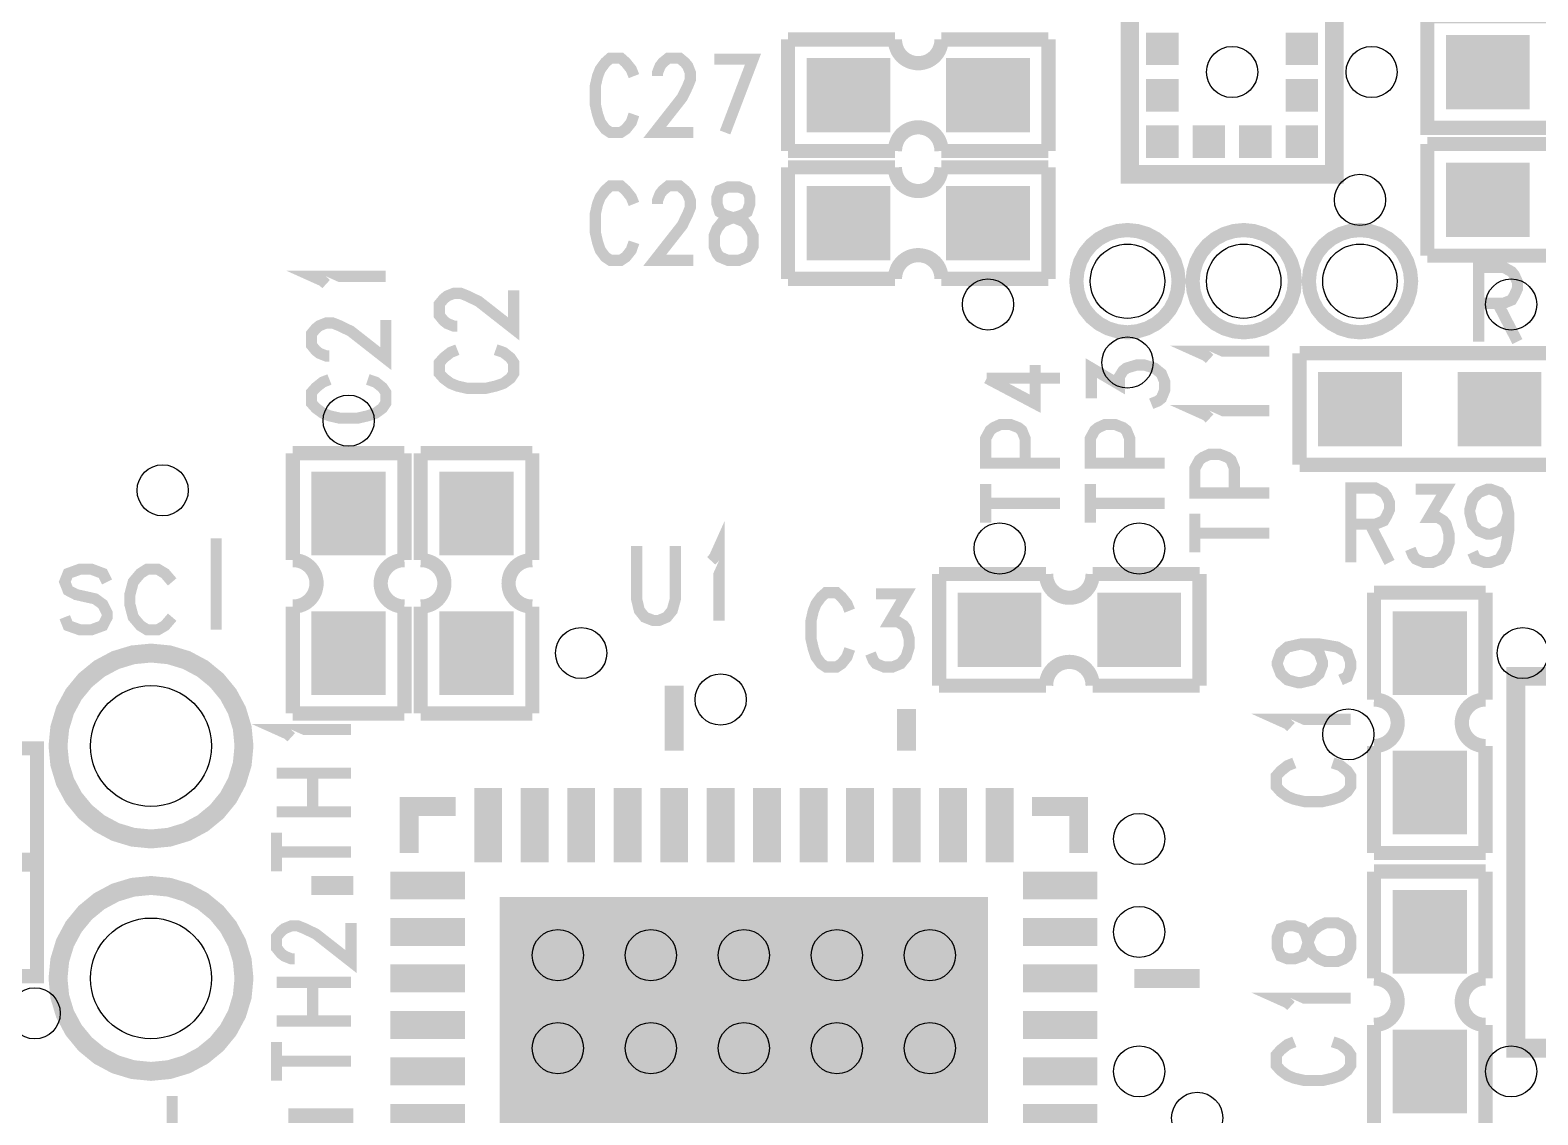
# Model space of a CAD drawing. Extents: x -2.6 to 72.5, y -0.1 to 95.
# Drawn here: x 24.58 to 40.79, y 21.28 to 32.95 of the extents above; entities that cross this region are included whole.
import ezdxf

# ---------------------------------------------------------------- set-up
doc = ezdxf.new("R2010")
doc.units = 0
doc.layers.get('0').update_dxf_attribs({"linetype": 'CONTINUOUS'})
doc.layers.add('02_ASSY1_GBR', color=6, linetype='CONTINUOUS')

# ---------------------------------------------------------------- blocks, each defined once
blk = doc.blocks.new('ROUND_129')
blk.add_circle((0, 0), 0.65)
blk = doc.blocks.new('ROUND_139')
blk.add_circle((0, 0), 0.275)
blk = doc.blocks.new('RECTANGLE_145')
blk.add_solid([(0.45, 0.4), (0.45, -0.4), (-0.45, 0.4), (-0.45, -0.4)])
blk = doc.blocks.new('ROUND_148')
blk.add_circle((0, 0), 0.4)
blk = doc.blocks.new('RECTANGLE_150')
blk.add_solid([(0.4, 0.45), (0.4, -0.45), (-0.4, 0.45), (-0.4, -0.45)])
blk = doc.blocks.new('RECTANGLE_155')
blk.add_solid([(0.4, 0.15), (0.4, -0.15), (-0.4, 0.15), (-0.4, -0.15)])
blk = doc.blocks.new('RECTANGLE_156')
blk.add_solid([(0.15, 0.4), (0.15, -0.4), (-0.15, 0.4), (-0.15, -0.4)])
blk = doc.blocks.new('SQUARE_157')
blk.add_solid([(2.625, 2.625), (2.625, -2.625), (-2.625, 2.625), (-2.625, -2.625)])
blk = doc.blocks.new('SQUARE_160')
blk.add_solid([(0.175, 0.175), (0.175, -0.175), (-0.175, 0.175), (-0.175, -0.175)])

msp = doc.modelspace()

# ---------------------------------------------------------------- linework, layer by layer
at = {"layer": '02_ASSY1_GBR'}
for points, const_width in [([(38.6, 33.6), (38.6, 31.4), (36.4, 31.4), (36.4, 33.6), (38.6, 33.6)], 0.2), ([(42.4, 31.9), (39.6, 31.9), (39.6, 33.1), (42.4, 33.1)], 0.1524), ([(33.875, 32.85), (32.725, 32.85)], 0.1524), ([(32.725, 32.85), (32.725, 31.65)], 0.1524), ([(34.375, 32.85), (34.374, 32.825), (34.371, 32.801), (34.365, 32.776), (34.357, 32.753), (34.347, 32.73), (34.335, 32.709), (34.32, 32.689), (34.304, 32.67), (34.285, 32.653), (34.265, 32.638), (34.244, 32.625), (34.222, 32.614), (34.198, 32.606), (34.174, 32.6), (34.15, 32.596), (34.125, 32.595), (34.1, 32.596), (34.076, 32.6), (34.052, 32.606), (34.028, 32.614), (34.006, 32.625), (33.985, 32.638), (33.965, 32.653), (33.946, 32.67), (33.93, 32.689), (33.915, 32.709), (33.903, 32.73), (33.893, 32.753), (33.885, 32.776), (33.879, 32.801), (33.876, 32.825), (33.875, 32.85)], 0.1524), ([(35.525, 32.85), (34.375, 32.85)], 0.1524), ([(35.525, 32.85), (35.525, 31.65)], 0.1524), ([(31.068, 32.456), (31.039, 32.529), (30.981, 32.602), (30.927, 32.65), (30.814, 32.65), (30.76, 32.602), (30.706, 32.529), (30.677, 32.456), (30.652, 32.347), (30.652, 32.153), (30.677, 32.044), (30.706, 31.959), (30.76, 31.886), (30.814, 31.85), (30.927, 31.85), (30.981, 31.886), (31.039, 31.959), (31.068, 32.044)], 0.12), ([(31.321, 32.456), (31.321, 32.492), (31.35, 32.565), (31.379, 32.602), (31.438, 32.65), (31.558, 32.65), (31.616, 32.602), (31.646, 32.565), (31.675, 32.492), (31.675, 32.42), (31.646, 32.347), (31.587, 32.226), (31.292, 31.85), (31.708, 31.85)], 0.12), ([(31.932, 32.638), (32.348, 32.638), (32.048, 31.85)], 0.12), ([(33.875, 31.65), (33.876, 31.675), (33.879, 31.699), (33.885, 31.724), (33.893, 31.747), (33.903, 31.77), (33.915, 31.791), (33.93, 31.811), (33.946, 31.83), (33.965, 31.847), (33.985, 31.862), (34.006, 31.875), (34.028, 31.886), (34.052, 31.894), (34.076, 31.9), (34.1, 31.904), (34.125, 31.905), (34.15, 31.904), (34.174, 31.9), (34.198, 31.894), (34.222, 31.886), (34.244, 31.875), (34.265, 31.862), (34.285, 31.847), (34.304, 31.83), (34.32, 31.811), (34.335, 31.791), (34.347, 31.77), (34.357, 31.747), (34.365, 31.724), (34.371, 31.699), (34.374, 31.675), (34.375, 31.65)], 0.1524), ([(39.6, 31.725), (42.4, 31.725), (42.4, 30.525), (39.6, 30.525)], 0.1524), ([(39.6, 30.525), (39.6, 31.725)], 0.1524), ([(33.875, 31.65), (32.725, 31.65)], 0.1524), ([(35.525, 31.65), (34.375, 31.65)], 0.1524), ([(33.875, 31.475), (32.725, 31.475)], 0.1524), ([(32.725, 31.475), (32.725, 30.275)], 0.1524), ([(34.375, 31.475), (34.374, 31.45), (34.371, 31.426), (34.365, 31.401), (34.357, 31.378), (34.347, 31.355), (34.335, 31.334), (34.32, 31.314), (34.304, 31.295), (34.285, 31.278), (34.265, 31.263), (34.244, 31.25), (34.222, 31.239), (34.198, 31.231), (34.174, 31.225), (34.15, 31.221), (34.125, 31.22), (34.1, 31.221), (34.076, 31.225), (34.052, 31.231), (34.028, 31.239), (34.006, 31.25), (33.985, 31.263), (33.965, 31.278), (33.946, 31.295), (33.93, 31.314), (33.915, 31.334), (33.903, 31.355), (33.893, 31.378), (33.885, 31.401), (33.879, 31.426), (33.876, 31.45), (33.875, 31.475)], 0.1524), ([(35.525, 31.475), (34.375, 31.475)], 0.1524), ([(35.525, 31.475), (35.525, 30.275)], 0.1524), ([(31.068, 31.081), (31.039, 31.154), (30.981, 31.227), (30.927, 31.275), (30.814, 31.275), (30.76, 31.227), (30.706, 31.154), (30.677, 31.081), (30.652, 30.972), (30.652, 30.778), (30.677, 30.669), (30.706, 30.584), (30.76, 30.511), (30.814, 30.475), (30.927, 30.475), (30.981, 30.511), (31.039, 30.584), (31.068, 30.669)], 0.12), ([(31.321, 31.081), (31.321, 31.117), (31.35, 31.19), (31.379, 31.227), (31.438, 31.275), (31.558, 31.275), (31.616, 31.227), (31.646, 31.19), (31.675, 31.117), (31.675, 31.045), (31.646, 30.972), (31.587, 30.851), (31.292, 30.475), (31.708, 30.475)], 0.12), ([(32.078, 31.263), (31.99, 31.227), (31.961, 31.154), (31.961, 31.081), (31.99, 30.996), (32.048, 30.96), (32.169, 30.923), (32.256, 30.887), (32.315, 30.814), (32.348, 30.742), (32.348, 30.62), (32.315, 30.548), (32.286, 30.511), (32.198, 30.475), (32.078, 30.475), (31.99, 30.511), (31.961, 30.548), (31.932, 30.62), (31.932, 30.742), (31.961, 30.814), (32.019, 30.887), (32.107, 30.923), (32.227, 30.96), (32.286, 30.996), (32.315, 31.081), (32.315, 31.154), (32.286, 31.227), (32.198, 31.263), (32.078, 31.263)], 0.12), ([(35.825, 30.25), (35.836, 30.143), (35.867, 30.04), (35.918, 29.944), (35.986, 29.861), (36.069, 29.793), (36.165, 29.742), (36.268, 29.711), (36.375, 29.7), (36.482, 29.711), (36.585, 29.742), (36.681, 29.793), (36.764, 29.861), (36.832, 29.944), (36.883, 30.04), (36.914, 30.143), (36.925, 30.25), (36.914, 30.357), (36.883, 30.46), (36.832, 30.556), (36.764, 30.639), (36.681, 30.707), (36.585, 30.758), (36.482, 30.789), (36.375, 30.8), (36.268, 30.789), (36.165, 30.758), (36.069, 30.707), (35.986, 30.639), (35.918, 30.556), (35.867, 30.46), (35.836, 30.357), (35.825, 30.25)], 0.1524), ([(37.075, 30.25), (37.086, 30.143), (37.117, 30.04), (37.168, 29.944), (37.236, 29.861), (37.319, 29.793), (37.415, 29.742), (37.518, 29.711), (37.625, 29.7), (37.732, 29.711), (37.835, 29.742), (37.931, 29.793), (38.014, 29.861), (38.082, 29.944), (38.133, 30.04), (38.164, 30.143), (38.175, 30.25), (38.164, 30.357), (38.133, 30.46), (38.082, 30.556), (38.014, 30.639), (37.931, 30.707), (37.835, 30.758), (37.732, 30.789), (37.625, 30.8), (37.518, 30.789), (37.415, 30.758), (37.319, 30.707), (37.236, 30.639), (37.168, 30.556), (37.117, 30.46), (37.086, 30.357), (37.075, 30.25)], 0.1524), ([(38.325, 30.25), (38.336, 30.143), (38.367, 30.04), (38.418, 29.944), (38.486, 29.861), (38.569, 29.793), (38.665, 29.742), (38.768, 29.711), (38.875, 29.7), (38.982, 29.711), (39.085, 29.742), (39.181, 29.793), (39.264, 29.861), (39.332, 29.944), (39.383, 30.04), (39.414, 30.143), (39.425, 30.25), (39.414, 30.357), (39.383, 30.46), (39.332, 30.556), (39.264, 30.639), (39.181, 30.707), (39.085, 30.758), (38.982, 30.789), (38.875, 30.8), (38.768, 30.789), (38.665, 30.758), (38.569, 30.707), (38.486, 30.639), (38.418, 30.556), (38.367, 30.46), (38.336, 30.357), (38.325, 30.25)], 0.1524), ([(33.875, 30.275), (33.876, 30.3), (33.879, 30.324), (33.885, 30.349), (33.893, 30.372), (33.903, 30.395), (33.915, 30.416), (33.93, 30.436), (33.946, 30.455), (33.965, 30.472), (33.985, 30.487), (34.006, 30.5), (34.028, 30.511), (34.052, 30.519), (34.076, 30.525), (34.1, 30.529), (34.125, 30.53), (34.15, 30.529), (34.174, 30.525), (34.198, 30.519), (34.222, 30.511), (34.244, 30.5), (34.265, 30.487), (34.285, 30.472), (34.304, 30.455), (34.32, 30.436), (34.335, 30.416), (34.347, 30.395), (34.357, 30.372), (34.365, 30.349), (34.371, 30.324), (34.374, 30.3), (34.375, 30.275)], 0.1524), ([(27.758, 30.219), (27.721, 30.253), (27.612, 30.302), (28.4, 30.302)], 0.12), ([(33.875, 30.275), (32.725, 30.275)], 0.1524), ([(35.525, 30.275), (34.375, 30.275)], 0.1524), ([(40.152, 29.6), (40.152, 30.4), (40.418, 30.4), (40.506, 30.352), (40.535, 30.315), (40.568, 30.242), (40.568, 30.17), (40.535, 30.097), (40.506, 30.048), (40.418, 30.012), (40.152, 30.012)], 0.12), ([(29.169, 29.766), (29.133, 29.766), (29.06, 29.795), (29.023, 29.824), (28.975, 29.883), (28.975, 30.003), (29.023, 30.061), (29.06, 30.091), (29.133, 30.12), (29.205, 30.12), (29.278, 30.091), (29.399, 30.032), (29.775, 29.737), (29.775, 30.153)], 0.12), ([(40.356, 30.012), (40.568, 29.6)], 0.12), ([(27.794, 29.446), (27.758, 29.446), (27.685, 29.475), (27.648, 29.504), (27.6, 29.563), (27.6, 29.683), (27.648, 29.741), (27.685, 29.771), (27.758, 29.8), (27.83, 29.8), (27.903, 29.771), (28.024, 29.712), (28.4, 29.417), (28.4, 29.833)], 0.12), ([(29.169, 29.513), (29.096, 29.484), (29.023, 29.426), (28.975, 29.372), (28.975, 29.259), (29.023, 29.205), (29.096, 29.151), (29.169, 29.122), (29.278, 29.097), (29.472, 29.097), (29.581, 29.122), (29.666, 29.151), (29.739, 29.205), (29.775, 29.259), (29.775, 29.372), (29.739, 29.426), (29.666, 29.484), (29.581, 29.513)], 0.12), ([(37.258, 29.414), (37.221, 29.448), (37.112, 29.497), (37.9, 29.497)], 0.12), ([(38.225, 29.475), (41.025, 29.475), (41.025, 28.275), (38.225, 28.275)], 0.1524), ([(38.225, 28.275), (38.225, 29.475)], 0.1524), ([(34.862, 29.207), (35.383, 28.932), (35.383, 29.348)], 0.12), ([(35.987, 28.99), (35.987, 29.315), (36.29, 29.136), (36.29, 29.227), (36.327, 29.286), (36.363, 29.315), (36.472, 29.348), (36.557, 29.348), (36.666, 29.315), (36.739, 29.256), (36.775, 29.169), (36.775, 29.078), (36.739, 28.99), (36.702, 28.961), (36.63, 28.932)], 0.12), ([(27.794, 29.193), (27.721, 29.164), (27.648, 29.106), (27.6, 29.052), (27.6, 28.939), (27.648, 28.885), (27.721, 28.831), (27.794, 28.802), (27.903, 28.777), (28.097, 28.777), (28.206, 28.802), (28.291, 28.831), (28.364, 28.885), (28.4, 28.939), (28.4, 29.052), (28.364, 29.106), (28.291, 29.164), (28.206, 29.193)], 0.12), ([(34.862, 29.207), (35.65, 29.207)], 0.12), ([(37.258, 28.774), (37.221, 28.808), (37.112, 28.857), (37.9, 28.857)], 0.12), ([(35.65, 28.292), (34.85, 28.292), (34.85, 28.558), (34.898, 28.646), (34.935, 28.675), (35.008, 28.708), (35.117, 28.708), (35.202, 28.675), (35.238, 28.646), (35.274, 28.558), (35.274, 28.292)], 0.12), ([(36.775, 28.292), (35.975, 28.292), (35.975, 28.558), (36.023, 28.646), (36.06, 28.675), (36.133, 28.708), (36.242, 28.708), (36.327, 28.675), (36.363, 28.646), (36.399, 28.558), (36.399, 28.292)], 0.12), ([(27.4, 28.4), (28.6, 28.4)], 0.1524), ([(27.4, 28.4), (27.4, 27.25)], 0.1524), ([(28.6, 28.4), (28.6, 27.25)], 0.1524), ([(29.975, 28.4), (28.775, 28.4)], 0.1524), ([(28.775, 27.25), (28.775, 28.4)], 0.1524), ([(29.975, 27.25), (29.975, 28.4)], 0.1524), ([(37.9, 27.972), (37.1, 27.972), (37.1, 28.238), (37.148, 28.326), (37.185, 28.355), (37.258, 28.388), (37.367, 28.388), (37.452, 28.355), (37.488, 28.326), (37.524, 28.238), (37.524, 27.972)], 0.12), ([(34.85, 27.652), (34.85, 28.068)], 0.12), ([(35.975, 27.652), (35.975, 28.068)], 0.12), ([(38.777, 27.225), (38.777, 28.025), (39.043, 28.025), (39.131, 27.977), (39.16, 27.94), (39.193, 27.867), (39.193, 27.795), (39.16, 27.722), (39.131, 27.673), (39.043, 27.637), (38.777, 27.637)], 0.12), ([(39.475, 28.013), (39.8, 28.013), (39.621, 27.71), (39.712, 27.71), (39.771, 27.673), (39.8, 27.637), (39.833, 27.528), (39.833, 27.443), (39.8, 27.334), (39.741, 27.261), (39.654, 27.225), (39.563, 27.225), (39.475, 27.261), (39.446, 27.298), (39.417, 27.37)], 0.12), ([(40.473, 27.758), (40.44, 27.637), (40.377, 27.564), (40.277, 27.528), (40.248, 27.528), (40.153, 27.564), (40.086, 27.637), (40.057, 27.758), (40.057, 27.795), (40.086, 27.904), (40.153, 27.977), (40.248, 28.013), (40.277, 28.013), (40.377, 27.977), (40.44, 27.904), (40.473, 27.758), (40.473, 27.564), (40.44, 27.37), (40.377, 27.261), (40.277, 27.225), (40.215, 27.225), (40.119, 27.261), (40.086, 27.334)], 0.12), ([(34.85, 27.86), (35.65, 27.86)], 0.12), ([(35.975, 27.86), (36.775, 27.86)], 0.12), ([(37.1, 27.332), (37.1, 27.748)], 0.12), ([(31.899, 27.242), (31.933, 27.279), (31.982, 27.388), (31.982, 26.6)], 0.12), ([(37.1, 27.54), (37.9, 27.54)], 0.12), ([(38.981, 27.637), (39.193, 27.225)], 0.12), ([(26.575, 27.485), (26.575, 26.5)], 0.12), ([(31.097, 27.4), (31.097, 26.83), (31.126, 26.709), (31.184, 26.636), (31.276, 26.6), (31.334, 26.6), (31.421, 26.636), (31.48, 26.709), (31.513, 26.83), (31.513, 27.4)], 0.12), ([(27.4, 27.25), (27.425, 27.249), (27.449, 27.246), (27.474, 27.24), (27.497, 27.232), (27.52, 27.222), (27.541, 27.21), (27.561, 27.195), (27.58, 27.179), (27.597, 27.16), (27.612, 27.14), (27.625, 27.119), (27.636, 27.097), (27.644, 27.073), (27.65, 27.049), (27.654, 27.025), (27.655, 27), (27.654, 26.975), (27.65, 26.951), (27.644, 26.927), (27.636, 26.903), (27.625, 26.881), (27.612, 26.86), (27.597, 26.84), (27.58, 26.821), (27.561, 26.805), (27.541, 26.79), (27.52, 26.778), (27.497, 26.768), (27.474, 26.76), (27.449, 26.754), (27.425, 26.751), (27.4, 26.75)], 0.1524), ([(28.6, 26.75), (28.575, 26.751), (28.551, 26.754), (28.526, 26.76), (28.503, 26.768), (28.48, 26.778), (28.459, 26.79), (28.439, 26.805), (28.42, 26.821), (28.403, 26.84), (28.388, 26.86), (28.375, 26.881), (28.364, 26.903), (28.356, 26.927), (28.35, 26.951), (28.346, 26.975), (28.345, 27), (28.346, 27.025), (28.35, 27.049), (28.356, 27.073), (28.364, 27.097), (28.375, 27.119), (28.388, 27.14), (28.403, 27.16), (28.42, 27.179), (28.439, 27.195), (28.459, 27.21), (28.48, 27.222), (28.503, 27.232), (28.526, 27.24), (28.551, 27.246), (28.575, 27.249), (28.6, 27.25)], 0.1524), ([(28.775, 27.25), (28.8, 27.249), (28.824, 27.246), (28.849, 27.24), (28.872, 27.232), (28.895, 27.222), (28.916, 27.21), (28.936, 27.195), (28.955, 27.179), (28.972, 27.16), (28.987, 27.14), (29, 27.119), (29.011, 27.097), (29.019, 27.073), (29.025, 27.049), (29.029, 27.025), (29.03, 27), (29.029, 26.975), (29.025, 26.951), (29.019, 26.927), (29.011, 26.903), (29, 26.881), (28.987, 26.86), (28.972, 26.84), (28.955, 26.821), (28.936, 26.805), (28.916, 26.79), (28.895, 26.778), (28.872, 26.768), (28.849, 26.76), (28.824, 26.754), (28.8, 26.751), (28.775, 26.75)], 0.1524), ([(29.975, 26.75), (29.95, 26.751), (29.926, 26.754), (29.901, 26.76), (29.878, 26.768), (29.855, 26.778), (29.834, 26.79), (29.814, 26.805), (29.795, 26.821), (29.778, 26.84), (29.763, 26.86), (29.75, 26.881), (29.739, 26.903), (29.731, 26.927), (29.725, 26.951), (29.721, 26.975), (29.72, 27), (29.721, 27.025), (29.725, 27.049), (29.731, 27.073), (29.739, 27.097), (29.75, 27.119), (29.763, 27.14), (29.778, 27.16), (29.795, 27.179), (29.814, 27.195), (29.834, 27.21), (29.855, 27.222), (29.878, 27.232), (29.901, 27.24), (29.926, 27.246), (29.95, 27.249), (29.975, 27.25)], 0.1524), ([(25.403, 27.015), (25.357, 27.106), (25.234, 27.152), (25.111, 27.152), (24.984, 27.106), (24.948, 27.015), (24.984, 26.924), (25.07, 26.879), (25.275, 26.833), (25.357, 26.773), (25.403, 26.682), (25.403, 26.636), (25.357, 26.545), (25.234, 26.5), (25.111, 26.5), (24.984, 26.545), (24.948, 26.636)], 0.12), ([(26.103, 27.015), (26.025, 27.106), (25.948, 27.152), (25.834, 27.152), (25.761, 27.106), (25.684, 27.015), (25.648, 26.879), (25.648, 26.773), (25.684, 26.636), (25.761, 26.545), (25.834, 26.5), (25.948, 26.5), (26.025, 26.545), (26.103, 26.636)], 0.12), ([(34.35, 25.9), (34.35, 27.1)], 0.1524), ([(34.35, 27.1), (35.5, 27.1)], 0.1524), ([(36, 27.1), (35.999, 27.075), (35.996, 27.051), (35.99, 27.026), (35.982, 27.003), (35.972, 26.98), (35.96, 26.959), (35.945, 26.939), (35.929, 26.92), (35.91, 26.903), (35.89, 26.888), (35.869, 26.875), (35.847, 26.864), (35.823, 26.856), (35.799, 26.85), (35.775, 26.846), (35.75, 26.845), (35.725, 26.846), (35.701, 26.85), (35.677, 26.856), (35.653, 26.864), (35.631, 26.875), (35.61, 26.888), (35.59, 26.903), (35.571, 26.92), (35.555, 26.939), (35.54, 26.959), (35.528, 26.98), (35.518, 27.003), (35.51, 27.026), (35.504, 27.051), (35.501, 27.075), (35.5, 27.1)], 0.1524), ([(36, 27.1), (37.15, 27.1)], 0.1524), ([(37.15, 25.9), (37.15, 27.1)], 0.1524), ([(33.388, 26.706), (33.359, 26.779), (33.301, 26.852), (33.247, 26.9), (33.134, 26.9), (33.08, 26.852), (33.026, 26.779), (32.997, 26.706), (32.972, 26.597), (32.972, 26.403), (32.997, 26.294), (33.026, 26.209), (33.08, 26.136), (33.134, 26.1), (33.247, 26.1), (33.301, 26.136), (33.359, 26.209), (33.388, 26.294)], 0.12), ([(33.67, 26.888), (33.995, 26.888), (33.816, 26.585), (33.907, 26.585), (33.966, 26.548), (33.995, 26.512), (34.028, 26.403), (34.028, 26.318), (33.995, 26.209), (33.936, 26.136), (33.849, 26.1), (33.758, 26.1), (33.67, 26.136), (33.641, 26.173), (33.612, 26.245)], 0.12), ([(39.025, 26.9), (40.225, 26.9)], 0.1524), ([(39.025, 26.9), (39.025, 25.75)], 0.1524), ([(40.225, 26.9), (40.225, 25.75)], 0.1524), ([(27.4, 26.75), (27.4, 25.6)], 0.1524), ([(28.6, 26.75), (28.6, 25.6)], 0.1524), ([(28.775, 25.6), (28.775, 26.75)], 0.1524), ([(29.975, 25.6), (29.975, 26.75)], 0.1524), ([(24.875, 25.25), (24.894, 25.055), (24.951, 24.867), (25.044, 24.694), (25.168, 24.543), (25.319, 24.419), (25.492, 24.326), (25.68, 24.269), (25.875, 24.25), (26.07, 24.269), (26.258, 24.326), (26.431, 24.419), (26.582, 24.543), (26.706, 24.694), (26.799, 24.867), (26.856, 25.055), (26.875, 25.25), (26.856, 25.445), (26.799, 25.633), (26.706, 25.806), (26.582, 25.957), (26.431, 26.081), (26.258, 26.174), (26.07, 26.231), (25.875, 26.25), (25.68, 26.231), (25.492, 26.174), (25.319, 26.081), (25.168, 25.957), (25.044, 25.806), (24.951, 25.633), (24.894, 25.445), (24.875, 25.25)], 0.2032), ([(38.242, 26.348), (38.363, 26.315), (38.436, 26.252), (38.472, 26.152), (38.472, 26.123), (38.436, 26.028), (38.363, 25.961), (38.242, 25.932), (38.205, 25.932), (38.096, 25.961), (38.023, 26.028), (37.987, 26.123), (37.987, 26.152), (38.023, 26.252), (38.096, 26.315), (38.242, 26.348), (38.436, 26.348), (38.63, 26.315), (38.739, 26.252), (38.775, 26.152), (38.775, 26.09), (38.739, 25.994), (38.666, 25.961)], 0.12), ([(35.5, 25.9), (35.501, 25.925), (35.504, 25.949), (35.51, 25.974), (35.518, 25.997), (35.528, 26.02), (35.54, 26.041), (35.555, 26.061), (35.571, 26.08), (35.59, 26.097), (35.61, 26.112), (35.631, 26.125), (35.653, 26.136), (35.677, 26.144), (35.701, 26.15), (35.725, 26.154), (35.75, 26.155), (35.775, 26.154), (35.799, 26.15), (35.823, 26.144), (35.847, 26.136), (35.869, 26.125), (35.89, 26.112), (35.91, 26.097), (35.929, 26.08), (35.945, 26.061), (35.96, 26.041), (35.972, 26.02), (35.982, 25.997), (35.99, 25.974), (35.996, 25.949), (35.999, 25.925), (36, 25.9)], 0.1524), ([(42.95, 26), (40.55, 26), (40.55, 22), (42.95, 22), (42.95, 26)], 0.2032), ([(31.5, 25.2), (31.5, 25.9)], 0.2032), ([(34.35, 25.9), (35.5, 25.9)], 0.1524), ([(36, 25.9), (37.15, 25.9)], 0.1524), ([(39.025, 25.75), (39.05, 25.749), (39.074, 25.746), (39.099, 25.74), (39.122, 25.732), (39.145, 25.722), (39.166, 25.71), (39.186, 25.695), (39.205, 25.679), (39.222, 25.66), (39.237, 25.64), (39.25, 25.619), (39.261, 25.597), (39.269, 25.573), (39.275, 25.549), (39.279, 25.525), (39.28, 25.5), (39.279, 25.475), (39.275, 25.451), (39.269, 25.427), (39.261, 25.403), (39.25, 25.381), (39.237, 25.36), (39.222, 25.34), (39.205, 25.321), (39.186, 25.305), (39.166, 25.29), (39.145, 25.278), (39.122, 25.268), (39.099, 25.26), (39.074, 25.254), (39.05, 25.251), (39.025, 25.25)], 0.1524), ([(40.225, 25.25), (40.2, 25.251), (40.176, 25.254), (40.151, 25.26), (40.128, 25.268), (40.105, 25.278), (40.084, 25.29), (40.064, 25.305), (40.045, 25.321), (40.028, 25.34), (40.013, 25.36), (40, 25.381), (39.989, 25.403), (39.981, 25.427), (39.975, 25.451), (39.971, 25.475), (39.97, 25.5), (39.971, 25.525), (39.975, 25.549), (39.981, 25.573), (39.989, 25.597), (40, 25.619), (40.013, 25.64), (40.028, 25.66), (40.045, 25.679), (40.064, 25.695), (40.084, 25.71), (40.105, 25.722), (40.128, 25.732), (40.151, 25.74), (40.176, 25.746), (40.2, 25.749), (40.225, 25.75)], 0.1524), ([(27.4, 25.6), (28.6, 25.6)], 0.1524), ([(29.975, 25.6), (28.775, 25.6)], 0.1524), ([(34, 25.2), (34, 25.65)], 0.2032), ([(27.383, 25.344), (27.346, 25.378), (27.237, 25.427), (28.025, 25.427)], 0.12), ([(38.133, 25.454), (38.096, 25.488), (37.987, 25.537), (38.775, 25.537)], 0.12), ([(21.85, 25.225), (24.65, 25.225), (24.65, 24.025), (21.85, 24.025)], 0.1524), ([(39.025, 25.25), (39.025, 24.1)], 0.1524), ([(40.225, 25.25), (40.225, 24.1)], 0.1524), ([(27.225, 24.958), (28.025, 24.958)], 0.12), ([(27.613, 24.542), (27.613, 24.958)], 0.12), ([(38.169, 25.068), (38.096, 25.039), (38.023, 24.981), (37.975, 24.927), (37.975, 24.814), (38.023, 24.76), (38.096, 24.706), (38.169, 24.677), (38.278, 24.652), (38.472, 24.652), (38.581, 24.677), (38.666, 24.706), (38.739, 24.76), (38.775, 24.814), (38.775, 24.927), (38.739, 24.981), (38.666, 25.039), (38.581, 25.068)], 0.12), ([(29.15, 24.6), (28.65, 24.6), (28.65, 24.1)], 0.2032), ([(35.35, 24.6), (35.85, 24.6), (35.85, 24.1)], 0.2032), ([(27.225, 24.542), (28.025, 24.542)], 0.12), ([(27.225, 23.902), (27.225, 24.318)], 0.12), ([(27.225, 24.11), (28.025, 24.11)], 0.12), ([(39.025, 24.1), (40.225, 24.1)], 0.1524), ([(21.85, 23.975), (24.65, 23.975), (24.65, 22.775), (21.85, 22.775)], 0.1524), ([(24.875, 22.75), (24.894, 22.555), (24.951, 22.367), (25.044, 22.194), (25.168, 22.043), (25.319, 21.919), (25.492, 21.826), (25.68, 21.769), (25.875, 21.75), (26.07, 21.769), (26.258, 21.826), (26.431, 21.919), (26.582, 22.043), (26.706, 22.194), (26.799, 22.367), (26.856, 22.555), (26.875, 22.75), (26.856, 22.945), (26.799, 23.133), (26.706, 23.306), (26.582, 23.457), (26.431, 23.581), (26.258, 23.674), (26.07, 23.731), (25.875, 23.75), (25.68, 23.731), (25.492, 23.674), (25.319, 23.581), (25.168, 23.457), (25.044, 23.306), (24.951, 23.133), (24.894, 22.945), (24.875, 22.75)], 0.2032), ([(28.05, 23.75), (27.6, 23.75)], 0.2032), ([(40.225, 23.9), (39.025, 23.9)], 0.1524), ([(39.025, 22.75), (39.025, 23.9)], 0.1524), ([(40.225, 22.75), (40.225, 23.9)], 0.1524), ([(27.419, 22.961), (27.383, 22.961), (27.31, 22.99), (27.273, 23.019), (27.225, 23.078), (27.225, 23.198), (27.273, 23.256), (27.31, 23.286), (27.383, 23.315), (27.455, 23.315), (27.528, 23.286), (27.649, 23.227), (28.025, 22.932), (28.025, 23.348)], 0.12), ([(37.987, 23.078), (38.023, 22.99), (38.096, 22.961), (38.169, 22.961), (38.254, 22.99), (38.29, 23.048), (38.327, 23.169), (38.363, 23.256), (38.436, 23.315), (38.508, 23.348), (38.63, 23.348), (38.702, 23.315), (38.739, 23.286), (38.775, 23.198), (38.775, 23.078), (38.739, 22.99), (38.702, 22.961), (38.63, 22.932), (38.508, 22.932), (38.436, 22.961), (38.363, 23.019), (38.327, 23.107), (38.29, 23.227), (38.254, 23.286), (38.169, 23.315), (38.096, 23.315), (38.023, 23.286), (37.987, 23.198), (37.987, 23.078)], 0.12), ([(27.225, 22.708), (28.025, 22.708)], 0.12), ([(27.613, 22.292), (27.613, 22.708)], 0.12), ([(36.45, 22.75), (37.15, 22.75)], 0.2032), ([(39.025, 22.75), (39.05, 22.749), (39.074, 22.746), (39.099, 22.74), (39.122, 22.732), (39.145, 22.722), (39.166, 22.71), (39.186, 22.695), (39.205, 22.679), (39.222, 22.66), (39.237, 22.64), (39.25, 22.619), (39.261, 22.597), (39.269, 22.573), (39.275, 22.549), (39.279, 22.525), (39.28, 22.5), (39.279, 22.475), (39.275, 22.451), (39.269, 22.427), (39.261, 22.403), (39.25, 22.381), (39.237, 22.36), (39.222, 22.34), (39.205, 22.321), (39.186, 22.305), (39.166, 22.29), (39.145, 22.278), (39.122, 22.268), (39.099, 22.26), (39.074, 22.254), (39.05, 22.251), (39.025, 22.25)], 0.1524), ([(40.225, 22.25), (40.2, 22.251), (40.176, 22.254), (40.151, 22.26), (40.128, 22.268), (40.105, 22.278), (40.084, 22.29), (40.064, 22.305), (40.045, 22.321), (40.028, 22.34), (40.013, 22.36), (40, 22.381), (39.989, 22.403), (39.981, 22.427), (39.975, 22.451), (39.971, 22.475), (39.97, 22.5), (39.971, 22.525), (39.975, 22.549), (39.981, 22.573), (39.989, 22.597), (40, 22.619), (40.013, 22.64), (40.028, 22.66), (40.045, 22.679), (40.064, 22.695), (40.084, 22.71), (40.105, 22.722), (40.128, 22.732), (40.151, 22.74), (40.176, 22.746), (40.2, 22.749), (40.225, 22.75)], 0.1524), ([(38.133, 22.454), (38.096, 22.488), (37.987, 22.537), (38.775, 22.537)], 0.12), ([(27.225, 22.292), (28.025, 22.292)], 0.12), ([(39.025, 21.1), (39.025, 22.25)], 0.1524), ([(40.225, 21.1), (40.225, 22.25)], 0.1524), ([(27.225, 21.652), (27.225, 22.068)], 0.12), ([(38.169, 22.068), (38.096, 22.039), (38.023, 21.981), (37.975, 21.927), (37.975, 21.814), (38.023, 21.76), (38.096, 21.706), (38.169, 21.677), (38.278, 21.652), (38.472, 21.652), (38.581, 21.677), (38.666, 21.706), (38.739, 21.76), (38.775, 21.814), (38.775, 21.927), (38.739, 21.981), (38.666, 22.039), (38.581, 22.068)], 0.12), ([(27.225, 21.86), (28.025, 21.86)], 0.12), ([(26.103, 21.485), (26.103, 20.5)], 0.12), ([(28.05, 21.25), (27.35, 21.25)], 0.2032)]:
    msp.add_lwpolyline(points, dxfattribs=dict(at, const_width=const_width))

# ---------------------------------------------------------------- block references
for name, p in [('SQUARE_160', (36.75, 32.75)), ('SQUARE_160', (38.25, 32.75)), ('ROUND_139', (37.5, 32.5)), ('ROUND_139', (39, 32.5)), ('RECTANGLE_145', (40.25, 32.5)), ('RECTANGLE_145', (33.375, 32.25)), ('RECTANGLE_145', (34.875, 32.25)), ('SQUARE_160', (36.75, 32.25)), ('SQUARE_160', (38.25, 32.25)), ('SQUARE_160', (36.75, 31.75)), ('SQUARE_160', (37.25, 31.75)), ('SQUARE_160', (37.75, 31.75)), ('SQUARE_160', (38.25, 31.75)), ('RECTANGLE_145', (40.25, 31.125)), ('ROUND_139', (38.875, 31.125)), ('RECTANGLE_145', (33.375, 30.875)), ('RECTANGLE_145', (34.875, 30.875)), ('ROUND_148', (36.375, 30.25)), ('ROUND_148', (37.625, 30.25)), ('ROUND_148', (38.875, 30.25)), ('ROUND_139', (34.875, 30)), ('ROUND_139', (40.5, 30)), ('ROUND_139', (36.375, 29.375)), ('RECTANGLE_145', (38.875, 28.875)), ('RECTANGLE_145', (40.375, 28.875)), ('ROUND_139', (28, 28.75)), ('ROUND_139', (26, 28)), ('RECTANGLE_150', (28, 27.75)), ('RECTANGLE_150', (29.375, 27.75)), ('ROUND_139', (35, 27.375)), ('ROUND_139', (36.5, 27.375)), ('RECTANGLE_145', (35, 26.5)), ('RECTANGLE_145', (36.5, 26.5)), ('RECTANGLE_150', (28, 26.25)), ('RECTANGLE_150', (29.375, 26.25)), ('RECTANGLE_150', (39.625, 26.25)), ('ROUND_139', (30.5, 26.25)), ('ROUND_139', (40.625, 26.25)), ('ROUND_139', (32, 25.75)), ('ROUND_129', (25.875, 25.25)), ('ROUND_139', (38.75, 25.375)), ('RECTANGLE_150', (39.625, 24.75)), ('RECTANGLE_156', (29.5, 24.4)), ('RECTANGLE_156', (30, 24.4)), ('RECTANGLE_156', (30.5, 24.4)), ('RECTANGLE_156', (31, 24.4)), ('RECTANGLE_156', (31.5, 24.4)), ('RECTANGLE_156', (32, 24.4)), ('RECTANGLE_156', (32.5, 24.4)), ('RECTANGLE_156', (33, 24.4)), ('RECTANGLE_156', (33.5, 24.4)), ('RECTANGLE_156', (34, 24.4)), ('RECTANGLE_156', (34.5, 24.4)), ('RECTANGLE_156', (35, 24.4)), ('ROUND_139', (36.5, 24.25)), ('RECTANGLE_155', (28.85, 23.75)), ('RECTANGLE_155', (35.65, 23.75)), ('RECTANGLE_150', (39.625, 23.25)), ('SQUARE_157', (32.25, 21)), ('ROUND_139', (36.5, 23.25)), ('ROUND_129', (25.875, 22.75)), ('RECTANGLE_155', (28.85, 23.25)), ('RECTANGLE_155', (35.65, 23.25)), ('ROUND_139', (30.25, 23)), ('ROUND_139', (31.25, 23)), ('ROUND_139', (32.25, 23)), ('ROUND_139', (33.25, 23)), ('ROUND_139', (34.25, 23)), ('RECTANGLE_155', (28.85, 22.75)), ('RECTANGLE_155', (35.65, 22.75)), ('ROUND_139', (24.625, 22.375)), ('RECTANGLE_155', (28.85, 22.25)), ('RECTANGLE_155', (35.65, 22.25)), ('ROUND_139', (30.25, 22)), ('ROUND_139', (31.25, 22)), ('ROUND_139', (32.25, 22)), ('ROUND_139', (33.25, 22)), ('ROUND_139', (34.25, 22)), ('RECTANGLE_150', (39.625, 21.75)), ('RECTANGLE_155', (28.85, 21.75)), ('RECTANGLE_155', (35.65, 21.75)), ('ROUND_139', (36.5, 21.75)), ('ROUND_139', (40.5, 21.75)), ('RECTANGLE_155', (28.85, 21.25)), ('RECTANGLE_155', (35.65, 21.25)), ('ROUND_139', (37.125, 21.25))]:
    msp.add_blockref(name, p, dxfattribs=at)

doc.saveas('drawing.dxf')
